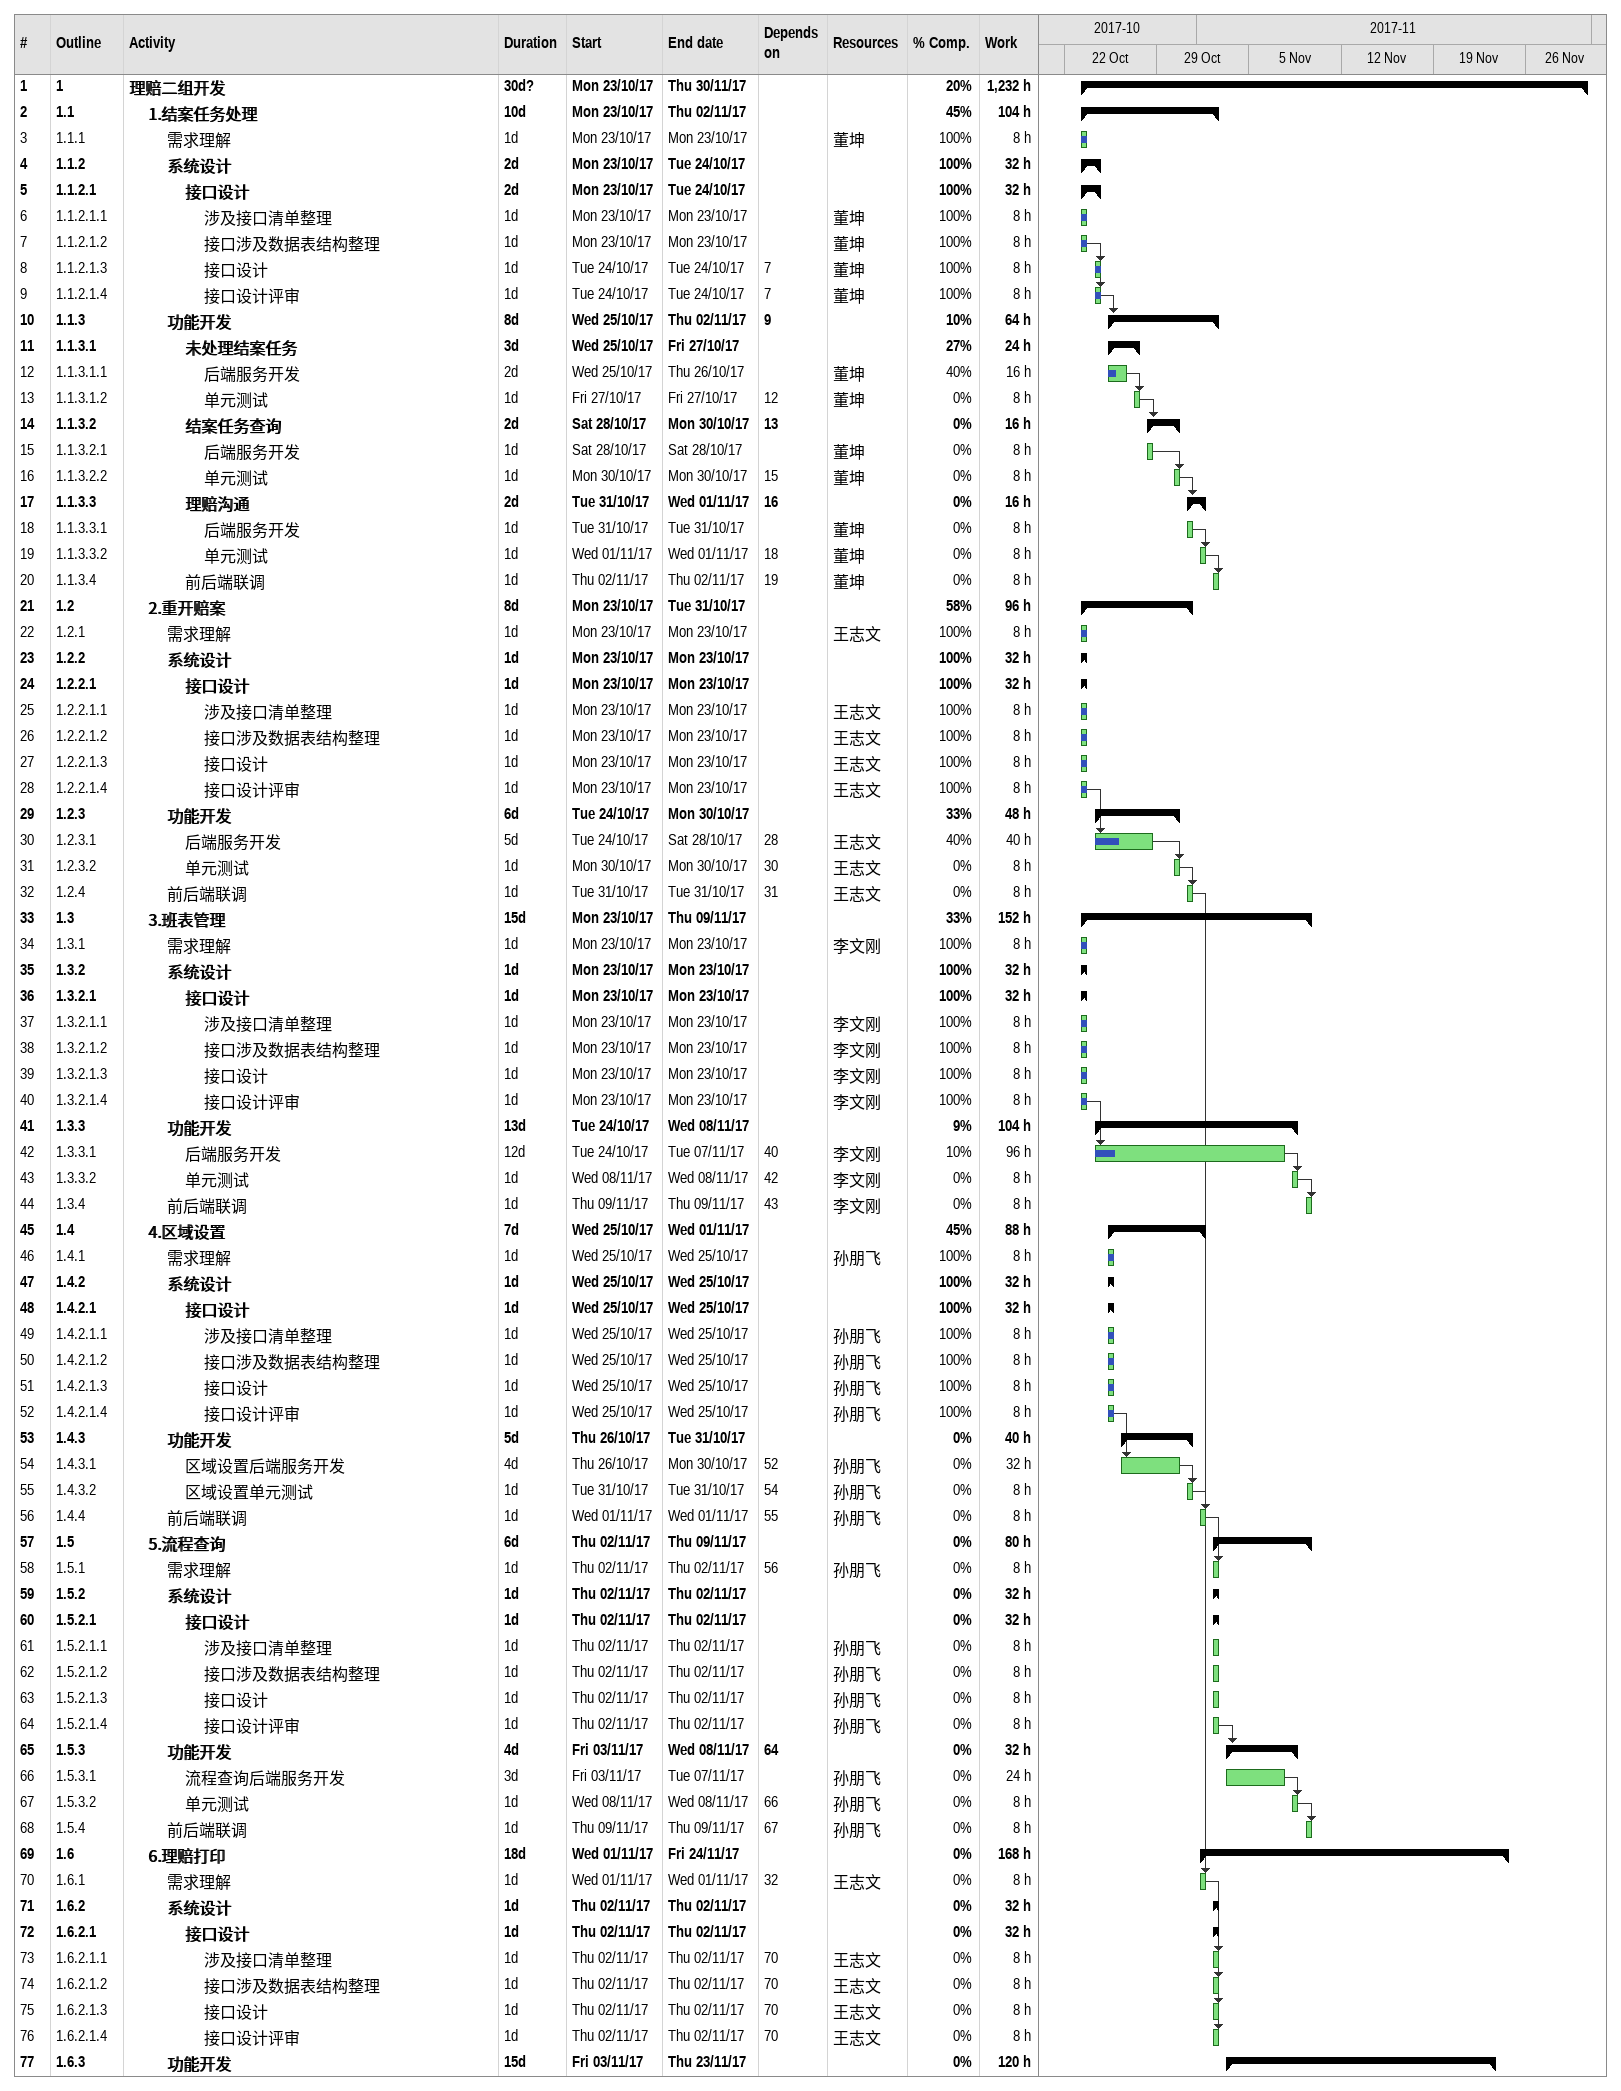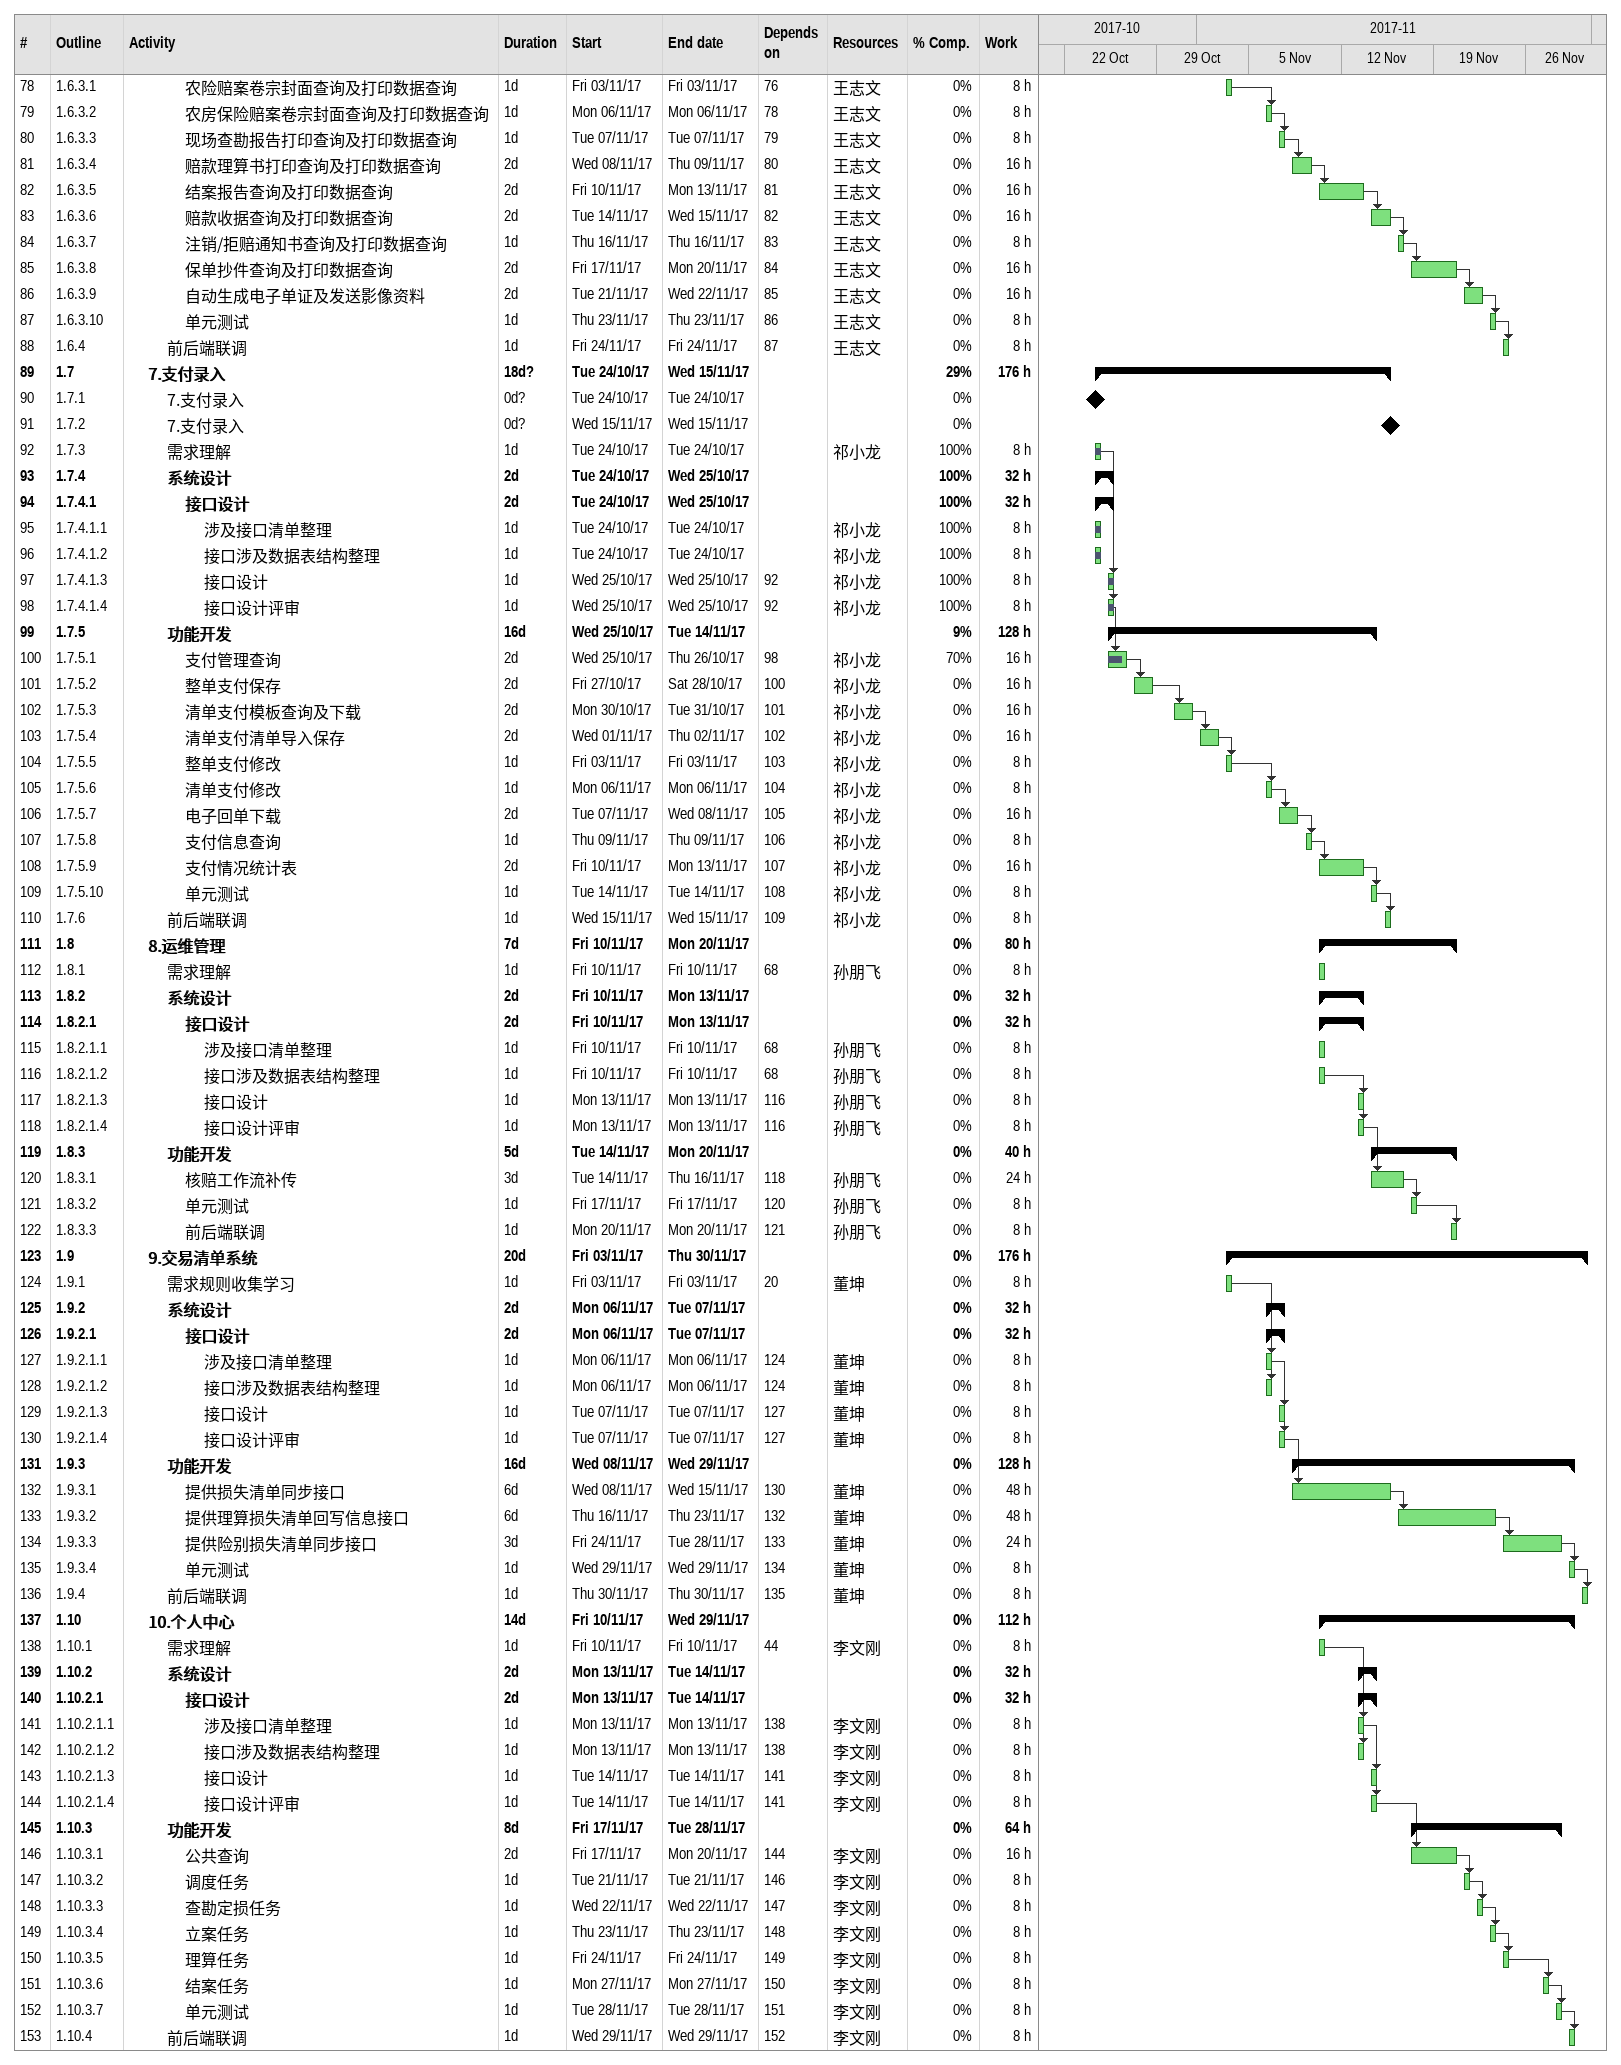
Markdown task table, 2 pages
| ID | WBS | Task | Duration | Start | Finish | Predecessors | Resources | % complete | Work (h) |
|---|---|---|---|---|---|---|---|---|---|
| 1 | 1 | **理赔二组开发** | 30d? | 2017-10-23 | 2017-11-30 |  |  | 20 | 1232 |
| 2 | 1.1 | **1.结案任务处理** | 10d | 2017-10-23 | 2017-11-02 |  |  | 45 | 104 |
| 3 | 1.1.1 | 需求理解 | 1d | 2017-10-23 | 2017-10-23 |  | 董坤 | 100 | 8 |
| 4 | 1.1.2 | **系统设计** | 2d | 2017-10-23 | 2017-10-24 |  |  | 100 | 32 |
| 5 | 1.1.2.1 | **接口设计** | 2d | 2017-10-23 | 2017-10-24 |  |  | 100 | 32 |
| 6 | 1.1.2.1.1 | 涉及接口清单整理 | 1d | 2017-10-23 | 2017-10-23 |  | 董坤 | 100 | 8 |
| 7 | 1.1.2.1.2 | 接口涉及数据表结构整理 | 1d | 2017-10-23 | 2017-10-23 |  | 董坤 | 100 | 8 |
| 8 | 1.1.2.1.3 | 接口设计 | 1d | 2017-10-24 | 2017-10-24 | 7 | 董坤 | 100 | 8 |
| 9 | 1.1.2.1.4 | 接口设计评审 | 1d | 2017-10-24 | 2017-10-24 | 7 | 董坤 | 100 | 8 |
| 10 | 1.1.3 | **功能开发** | 8d | 2017-10-25 | 2017-11-02 | 9 |  | 10 | 64 |
| 11 | 1.1.3.1 | **未处理结案任务** | 3d | 2017-10-25 | 2017-10-27 |  |  | 27 | 24 |
| 12 | 1.1.3.1.1 | 后端服务开发 | 2d | 2017-10-25 | 2017-10-26 |  | 董坤 | 40 | 16 |
| 13 | 1.1.3.1.2 | 单元测试 | 1d | 2017-10-27 | 2017-10-27 | 12 | 董坤 | 0 | 8 |
| 14 | 1.1.3.2 | **结案任务查询** | 2d | 2017-10-28 | 2017-10-30 | 13 |  | 0 | 16 |
| 15 | 1.1.3.2.1 | 后端服务开发 | 1d | 2017-10-28 | 2017-10-28 |  | 董坤 | 0 | 8 |
| 16 | 1.1.3.2.2 | 单元测试 | 1d | 2017-10-30 | 2017-10-30 | 15 | 董坤 | 0 | 8 |
| 17 | 1.1.3.3 | **理赔沟通** | 2d | 2017-10-31 | 2017-11-01 | 16 |  | 0 | 16 |
| 18 | 1.1.3.3.1 | 后端服务开发 | 1d | 2017-10-31 | 2017-10-31 |  | 董坤 | 0 | 8 |
| 19 | 1.1.3.3.2 | 单元测试 | 1d | 2017-11-01 | 2017-11-01 | 18 | 董坤 | 0 | 8 |
| 20 | 1.1.3.4 | 前后端联调 | 1d | 2017-11-02 | 2017-11-02 | 19 | 董坤 | 0 | 8 |
| 21 | 1.2 | **2.重开赔案** | 8d | 2017-10-23 | 2017-10-31 |  |  | 58 | 96 |
| 22 | 1.2.1 | 需求理解 | 1d | 2017-10-23 | 2017-10-23 |  | 王志文 | 100 | 8 |
| 23 | 1.2.2 | **系统设计** | 1d | 2017-10-23 | 2017-10-23 |  |  | 100 | 32 |
| 24 | 1.2.2.1 | **接口设计** | 1d | 2017-10-23 | 2017-10-23 |  |  | 100 | 32 |
| 25 | 1.2.2.1.1 | 涉及接口清单整理 | 1d | 2017-10-23 | 2017-10-23 |  | 王志文 | 100 | 8 |
| 26 | 1.2.2.1.2 | 接口涉及数据表结构整理 | 1d | 2017-10-23 | 2017-10-23 |  | 王志文 | 100 | 8 |
| 27 | 1.2.2.1.3 | 接口设计 | 1d | 2017-10-23 | 2017-10-23 |  | 王志文 | 100 | 8 |
| 28 | 1.2.2.1.4 | 接口设计评审 | 1d | 2017-10-23 | 2017-10-23 |  | 王志文 | 100 | 8 |
| 29 | 1.2.3 | **功能开发** | 6d | 2017-10-24 | 2017-10-30 |  |  | 33 | 48 |
| 30 | 1.2.3.1 | 后端服务开发 | 5d | 2017-10-24 | 2017-10-28 | 28 | 王志文 | 40 | 40 |
| 31 | 1.2.3.2 | 单元测试 | 1d | 2017-10-30 | 2017-10-30 | 30 | 王志文 | 0 | 8 |
| 32 | 1.2.4 | 前后端联调 | 1d | 2017-10-31 | 2017-10-31 | 31 | 王志文 | 0 | 8 |
| 33 | 1.3 | **3.班表管理** | 15d | 2017-10-23 | 2017-11-09 |  |  | 33 | 152 |
| 34 | 1.3.1 | 需求理解 | 1d | 2017-10-23 | 2017-10-23 |  | 李文刚 | 100 | 8 |
| 35 | 1.3.2 | **系统设计** | 1d | 2017-10-23 | 2017-10-23 |  |  | 100 | 32 |
| 36 | 1.3.2.1 | **接口设计** | 1d | 2017-10-23 | 2017-10-23 |  |  | 100 | 32 |
| 37 | 1.3.2.1.1 | 涉及接口清单整理 | 1d | 2017-10-23 | 2017-10-23 |  | 李文刚 | 100 | 8 |
| 38 | 1.3.2.1.2 | 接口涉及数据表结构整理 | 1d | 2017-10-23 | 2017-10-23 |  | 李文刚 | 100 | 8 |
| 39 | 1.3.2.1.3 | 接口设计 | 1d | 2017-10-23 | 2017-10-23 |  | 李文刚 | 100 | 8 |
| 40 | 1.3.2.1.4 | 接口设计评审 | 1d | 2017-10-23 | 2017-10-23 |  | 李文刚 | 100 | 8 |
| 41 | 1.3.3 | **功能开发** | 13d | 2017-10-24 | 2017-11-08 |  |  | 9 | 104 |
| 42 | 1.3.3.1 | 后端服务开发 | 12d | 2017-10-24 | 2017-11-07 | 40 | 李文刚 | 10 | 96 |
| 43 | 1.3.3.2 | 单元测试 | 1d | 2017-11-08 | 2017-11-08 | 42 | 李文刚 | 0 | 8 |
| 44 | 1.3.4 | 前后端联调 | 1d | 2017-11-09 | 2017-11-09 | 43 | 李文刚 | 0 | 8 |
| 45 | 1.4 | **4.区域设置** | 7d | 2017-10-25 | 2017-11-01 |  |  | 45 | 88 |
| 46 | 1.4.1 | 需求理解 | 1d | 2017-10-25 | 2017-10-25 |  | 孙朋飞 | 100 | 8 |
| 47 | 1.4.2 | **系统设计** | 1d | 2017-10-25 | 2017-10-25 |  |  | 100 | 32 |
| 48 | 1.4.2.1 | **接口设计** | 1d | 2017-10-25 | 2017-10-25 |  |  | 100 | 32 |
| 49 | 1.4.2.1.1 | 涉及接口清单整理 | 1d | 2017-10-25 | 2017-10-25 |  | 孙朋飞 | 100 | 8 |
| 50 | 1.4.2.1.2 | 接口涉及数据表结构整理 | 1d | 2017-10-25 | 2017-10-25 |  | 孙朋飞 | 100 | 8 |
| 51 | 1.4.2.1.3 | 接口设计 | 1d | 2017-10-25 | 2017-10-25 |  | 孙朋飞 | 100 | 8 |
| 52 | 1.4.2.1.4 | 接口设计评审 | 1d | 2017-10-25 | 2017-10-25 |  | 孙朋飞 | 100 | 8 |
| 53 | 1.4.3 | **功能开发** | 5d | 2017-10-26 | 2017-10-31 |  |  | 0 | 40 |
| 54 | 1.4.3.1 | 区域设置后端服务开发 | 4d | 2017-10-26 | 2017-10-30 | 52 | 孙朋飞 | 0 | 32 |
| 55 | 1.4.3.2 | 区域设置单元测试 | 1d | 2017-10-31 | 2017-10-31 | 54 | 孙朋飞 | 0 | 8 |
| 56 | 1.4.4 | 前后端联调 | 1d | 2017-11-01 | 2017-11-01 | 55 | 孙朋飞 | 0 | 8 |
| 57 | 1.5 | **5.流程查询** | 6d | 2017-11-02 | 2017-11-09 |  |  | 0 | 80 |
| 58 | 1.5.1 | 需求理解 | 1d | 2017-11-02 | 2017-11-02 | 56 | 孙朋飞 | 0 | 8 |
| 59 | 1.5.2 | **系统设计** | 1d | 2017-11-02 | 2017-11-02 |  |  | 0 | 32 |
| 60 | 1.5.2.1 | **接口设计** | 1d | 2017-11-02 | 2017-11-02 |  |  | 0 | 32 |
| 61 | 1.5.2.1.1 | 涉及接口清单整理 | 1d | 2017-11-02 | 2017-11-02 |  | 孙朋飞 | 0 | 8 |
| 62 | 1.5.2.1.2 | 接口涉及数据表结构整理 | 1d | 2017-11-02 | 2017-11-02 |  | 孙朋飞 | 0 | 8 |
| 63 | 1.5.2.1.3 | 接口设计 | 1d | 2017-11-02 | 2017-11-02 |  | 孙朋飞 | 0 | 8 |
| 64 | 1.5.2.1.4 | 接口设计评审 | 1d | 2017-11-02 | 2017-11-02 |  | 孙朋飞 | 0 | 8 |
| 65 | 1.5.3 | **功能开发** | 4d | 2017-11-03 | 2017-11-08 | 64 |  | 0 | 32 |
| 66 | 1.5.3.1 | 流程查询后端服务开发 | 3d | 2017-11-03 | 2017-11-07 |  | 孙朋飞 | 0 | 24 |
| 67 | 1.5.3.2 | 单元测试 | 1d | 2017-11-08 | 2017-11-08 | 66 | 孙朋飞 | 0 | 8 |
| 68 | 1.5.4 | 前后端联调 | 1d | 2017-11-09 | 2017-11-09 | 67 | 孙朋飞 | 0 | 8 |
| 69 | 1.6 | **6.理赔打印** | 18d | 2017-11-01 | 2017-11-24 |  |  | 0 | 168 |
| 70 | 1.6.1 | 需求理解 | 1d | 2017-11-01 | 2017-11-01 | 32 | 王志文 | 0 | 8 |
| 71 | 1.6.2 | **系统设计** | 1d | 2017-11-02 | 2017-11-02 |  |  | 0 | 32 |
| 72 | 1.6.2.1 | **接口设计** | 1d | 2017-11-02 | 2017-11-02 |  |  | 0 | 32 |
| 73 | 1.6.2.1.1 | 涉及接口清单整理 | 1d | 2017-11-02 | 2017-11-02 | 70 | 王志文 | 0 | 8 |
| 74 | 1.6.2.1.2 | 接口涉及数据表结构整理 | 1d | 2017-11-02 | 2017-11-02 | 70 | 王志文 | 0 | 8 |
| 75 | 1.6.2.1.3 | 接口设计 | 1d | 2017-11-02 | 2017-11-02 | 70 | 王志文 | 0 | 8 |
| 76 | 1.6.2.1.4 | 接口设计评审 | 1d | 2017-11-02 | 2017-11-02 | 70 | 王志文 | 0 | 8 |
| 77 | 1.6.3 | **功能开发** | 15d | 2017-11-03 | 2017-11-23 |  |  | 0 | 120 |
| 78 | 1.6.3.1 | 农险赔案卷宗封面查询及打印数据查询 | 1d | 2017-11-03 | 2017-11-03 | 76 | 王志文 | 0 | 8 |
| 79 | 1.6.3.2 | 农房保险赔案卷宗封面查询及打印数据查询 | 1d | 2017-11-06 | 2017-11-06 | 78 | 王志文 | 0 | 8 |
| 80 | 1.6.3.3 | 现场查勘报告打印查询及打印数据查询 | 1d | 2017-11-07 | 2017-11-07 | 79 | 王志文 | 0 | 8 |
| 81 | 1.6.3.4 | 赔款理算书打印查询及打印数据查询 | 2d | 2017-11-08 | 2017-11-09 | 80 | 王志文 | 0 | 16 |
| 82 | 1.6.3.5 | 结案报告查询及打印数据查询 | 2d | 2017-11-10 | 2017-11-13 | 81 | 王志文 | 0 | 16 |
| 83 | 1.6.3.6 | 赔款收据查询及打印数据查询 | 2d | 2017-11-14 | 2017-11-15 | 82 | 王志文 | 0 | 16 |
| 84 | 1.6.3.7 | 注销/拒赔通知书查询及打印数据查询 | 1d | 2017-11-16 | 2017-11-16 | 83 | 王志文 | 0 | 8 |
| 85 | 1.6.3.8 | 保单抄件查询及打印数据查询 | 2d | 2017-11-17 | 2017-11-20 | 84 | 王志文 | 0 | 16 |
| 86 | 1.6.3.9 | 自动生成电子单证及发送影像资料 | 2d | 2017-11-21 | 2017-11-22 | 85 | 王志文 | 0 | 16 |
| 87 | 1.6.3.10 | 单元测试 | 1d | 2017-11-23 | 2017-11-23 | 86 | 王志文 | 0 | 8 |
| 88 | 1.6.4 | 前后端联调 | 1d | 2017-11-24 | 2017-11-24 | 87 | 王志文 | 0 | 8 |
| 89 | 1.7 | **7.支付录入** | 18d? | 2017-10-24 | 2017-11-15 |  |  | 29 | 176 |
| 90 | 1.7.1 | 7.支付录入 | 0d? | 2017-10-24 | 2017-10-24 |  |  | 0 |  |
| 91 | 1.7.2 | 7.支付录入 | 0d? | 2017-11-15 | 2017-11-15 |  |  | 0 |  |
| 92 | 1.7.3 | 需求理解 | 1d | 2017-10-24 | 2017-10-24 |  | 祁小龙 | 100 | 8 |
| 93 | 1.7.4 | **系统设计** | 2d | 2017-10-24 | 2017-10-25 |  |  | 100 | 32 |
| 94 | 1.7.4.1 | **接口设计** | 2d | 2017-10-24 | 2017-10-25 |  |  | 100 | 32 |
| 95 | 1.7.4.1.1 | 涉及接口清单整理 | 1d | 2017-10-24 | 2017-10-24 |  | 祁小龙 | 100 | 8 |
| 96 | 1.7.4.1.2 | 接口涉及数据表结构整理 | 1d | 2017-10-24 | 2017-10-24 |  | 祁小龙 | 100 | 8 |
| 97 | 1.7.4.1.3 | 接口设计 | 1d | 2017-10-25 | 2017-10-25 | 92 | 祁小龙 | 100 | 8 |
| 98 | 1.7.4.1.4 | 接口设计评审 | 1d | 2017-10-25 | 2017-10-25 | 92 | 祁小龙 | 100 | 8 |
| 99 | 1.7.5 | **功能开发** | 16d | 2017-10-25 | 2017-11-14 |  |  | 9 | 128 |
| 100 | 1.7.5.1 | 支付管理查询 | 2d | 2017-10-25 | 2017-10-26 | 98 | 祁小龙 | 70 | 16 |
| 101 | 1.7.5.2 | 整单支付保存 | 2d | 2017-10-27 | 2017-10-28 | 100 | 祁小龙 | 0 | 16 |
| 102 | 1.7.5.3 | 清单支付模板查询及下载 | 2d | 2017-10-30 | 2017-10-31 | 101 | 祁小龙 | 0 | 16 |
| 103 | 1.7.5.4 | 清单支付清单导入保存 | 2d | 2017-11-01 | 2017-11-02 | 102 | 祁小龙 | 0 | 16 |
| 104 | 1.7.5.5 | 整单支付修改 | 1d | 2017-11-03 | 2017-11-03 | 103 | 祁小龙 | 0 | 8 |
| 105 | 1.7.5.6 | 清单支付修改 | 1d | 2017-11-06 | 2017-11-06 | 104 | 祁小龙 | 0 | 8 |
| 106 | 1.7.5.7 | 电子回单下载 | 2d | 2017-11-07 | 2017-11-08 | 105 | 祁小龙 | 0 | 16 |
| 107 | 1.7.5.8 | 支付信息查询 | 1d | 2017-11-09 | 2017-11-09 | 106 | 祁小龙 | 0 | 8 |
| 108 | 1.7.5.9 | 支付情况统计表 | 2d | 2017-11-10 | 2017-11-13 | 107 | 祁小龙 | 0 | 16 |
| 109 | 1.7.5.10 | 单元测试 | 1d | 2017-11-14 | 2017-11-14 | 108 | 祁小龙 | 0 | 8 |
| 110 | 1.7.6 | 前后端联调 | 1d | 2017-11-15 | 2017-11-15 | 109 | 祁小龙 | 0 | 8 |
| 111 | 1.8 | **8.运维管理** | 7d | 2017-11-10 | 2017-11-20 |  |  | 0 | 80 |
| 112 | 1.8.1 | 需求理解 | 1d | 2017-11-10 | 2017-11-10 | 68 | 孙朋飞 | 0 | 8 |
| 113 | 1.8.2 | **系统设计** | 2d | 2017-11-10 | 2017-11-13 |  |  | 0 | 32 |
| 114 | 1.8.2.1 | **接口设计** | 2d | 2017-11-10 | 2017-11-13 |  |  | 0 | 32 |
| 115 | 1.8.2.1.1 | 涉及接口清单整理 | 1d | 2017-11-10 | 2017-11-10 | 68 | 孙朋飞 | 0 | 8 |
| 116 | 1.8.2.1.2 | 接口涉及数据表结构整理 | 1d | 2017-11-10 | 2017-11-10 | 68 | 孙朋飞 | 0 | 8 |
| 117 | 1.8.2.1.3 | 接口设计 | 1d | 2017-11-13 | 2017-11-13 | 116 | 孙朋飞 | 0 | 8 |
| 118 | 1.8.2.1.4 | 接口设计评审 | 1d | 2017-11-13 | 2017-11-13 | 116 | 孙朋飞 | 0 | 8 |
| 119 | 1.8.3 | **功能开发** | 5d | 2017-11-14 | 2017-11-20 |  |  | 0 | 40 |
| 120 | 1.8.3.1 | 核赔工作流补传 | 3d | 2017-11-14 | 2017-11-16 | 118 | 孙朋飞 | 0 | 24 |
| 121 | 1.8.3.2 | 单元测试 | 1d | 2017-11-17 | 2017-11-17 | 120 | 孙朋飞 | 0 | 8 |
| 122 | 1.8.3.3 | 前后端联调 | 1d | 2017-11-20 | 2017-11-20 | 121 | 孙朋飞 | 0 | 8 |
| 123 | 1.9 | **9.交易清单系统** | 20d | 2017-11-03 | 2017-11-30 |  |  | 0 | 176 |
| 124 | 1.9.1 | 需求规则收集学习 | 1d | 2017-11-03 | 2017-11-03 | 20 | 董坤 | 0 | 8 |
| 125 | 1.9.2 | **系统设计** | 2d | 2017-11-06 | 2017-11-07 |  |  | 0 | 32 |
| 126 | 1.9.2.1 | **接口设计** | 2d | 2017-11-06 | 2017-11-07 |  |  | 0 | 32 |
| 127 | 1.9.2.1.1 | 涉及接口清单整理 | 1d | 2017-11-06 | 2017-11-06 | 124 | 董坤 | 0 | 8 |
| 128 | 1.9.2.1.2 | 接口涉及数据表结构整理 | 1d | 2017-11-06 | 2017-11-06 | 124 | 董坤 | 0 | 8 |
| 129 | 1.9.2.1.3 | 接口设计 | 1d | 2017-11-07 | 2017-11-07 | 127 | 董坤 | 0 | 8 |
| 130 | 1.9.2.1.4 | 接口设计评审 | 1d | 2017-11-07 | 2017-11-07 | 127 | 董坤 | 0 | 8 |
| 131 | 1.9.3 | **功能开发** | 16d | 2017-11-08 | 2017-11-29 |  |  | 0 | 128 |
| 132 | 1.9.3.1 | 提供损失清单同步接口 | 6d | 2017-11-08 | 2017-11-15 | 130 | 董坤 | 0 | 48 |
| 133 | 1.9.3.2 | 提供理算损失清单回写信息接口 | 6d | 2017-11-16 | 2017-11-23 | 132 | 董坤 | 0 | 48 |
| 134 | 1.9.3.3 | 提供险别损失清单同步接口 | 3d | 2017-11-24 | 2017-11-28 | 133 | 董坤 | 0 | 24 |
| 135 | 1.9.3.4 | 单元测试 | 1d | 2017-11-29 | 2017-11-29 | 134 | 董坤 | 0 | 8 |
| 136 | 1.9.4 | 前后端联调 | 1d | 2017-11-30 | 2017-11-30 | 135 | 董坤 | 0 | 8 |
| 137 | 1.10 | **10.个人中心** | 14d | 2017-11-10 | 2017-11-29 |  |  | 0 | 112 |
| 138 | 1.10.1 | 需求理解 | 1d | 2017-11-10 | 2017-11-10 | 44 | 李文刚 | 0 | 8 |
| 139 | 1.10.2 | **系统设计** | 2d | 2017-11-13 | 2017-11-14 |  |  | 0 | 32 |
| 140 | 1.10.2.1 | **接口设计** | 2d | 2017-11-13 | 2017-11-14 |  |  | 0 | 32 |
| 141 | 1.10.2.1.1 | 涉及接口清单整理 | 1d | 2017-11-13 | 2017-11-13 | 138 | 李文刚 | 0 | 8 |
| 142 | 1.10.2.1.2 | 接口涉及数据表结构整理 | 1d | 2017-11-13 | 2017-11-13 | 138 | 李文刚 | 0 | 8 |
| 143 | 1.10.2.1.3 | 接口设计 | 1d | 2017-11-14 | 2017-11-14 | 141 | 李文刚 | 0 | 8 |
| 144 | 1.10.2.1.4 | 接口设计评审 | 1d | 2017-11-14 | 2017-11-14 | 141 | 李文刚 | 0 | 8 |
| 145 | 1.10.3 | **功能开发** | 8d | 2017-11-17 | 2017-11-28 |  |  | 0 | 64 |
| 146 | 1.10.3.1 | 公共查询 | 2d | 2017-11-17 | 2017-11-20 | 144 | 李文刚 | 0 | 16 |
| 147 | 1.10.3.2 | 调度任务 | 1d | 2017-11-21 | 2017-11-21 | 146 | 李文刚 | 0 | 8 |
| 148 | 1.10.3.3 | 查勘定损任务 | 1d | 2017-11-22 | 2017-11-22 | 147 | 李文刚 | 0 | 8 |
| 149 | 1.10.3.4 | 立案任务 | 1d | 2017-11-23 | 2017-11-23 | 148 | 李文刚 | 0 | 8 |
| 150 | 1.10.3.5 | 理算任务 | 1d | 2017-11-24 | 2017-11-24 | 149 | 李文刚 | 0 | 8 |
| 151 | 1.10.3.6 | 结案任务 | 1d | 2017-11-27 | 2017-11-27 | 150 | 李文刚 | 0 | 8 |
| 152 | 1.10.3.7 | 单元测试 | 1d | 2017-11-28 | 2017-11-28 | 151 | 李文刚 | 0 | 8 |
| 153 | 1.10.4 | 前后端联调 | 1d | 2017-11-29 | 2017-11-29 | 152 | 李文刚 | 0 | 8 |
